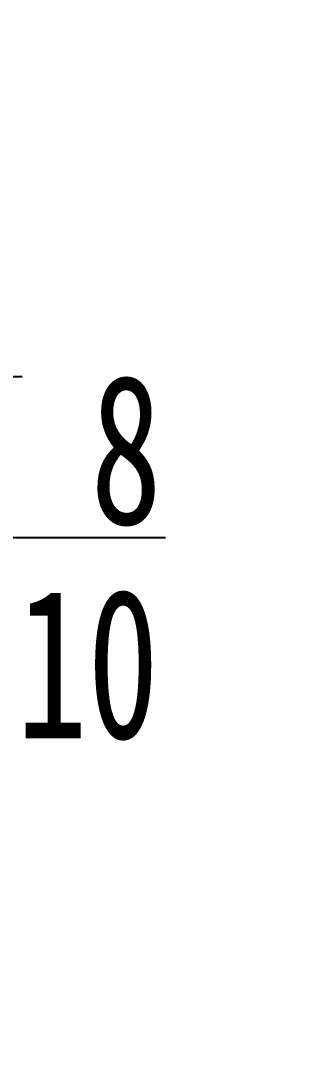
# Model space of a CAD drawing. Extents: x 2 to 292, y 3 to 207.
# Drawn here: x 178.75 to 185.58, y 139.49 to 163.6 of the extents above; entities that cross this region are included whole.
import ezdxf

# ---------------------------------------------------------------- set-up
doc = ezdxf.new("R2010")
doc.units = 0
doc.linetypes.add('SLD-实线', pattern=[0])
doc.layers.add('图框', color=7, linetype='SLD-实线')
doc.styles.add('SLDTEXTSTYLE11', font='TXT', dxfattribs={"width": 0.616667})
doc.styles.add('SLDTEXTSTYLE2', font='TXT', dxfattribs={"width": 0.7})
doc.dimstyles.new('SLDDIMSTYLE5', dxfattribs={"dimtxt": 3.5, "dimasz": 4.08, "dimexe": 0, "dimexo": 0.0625, "dimgap": 0.875, "dimtad": 0, "dimtih": 1, "dimtoh": 1, "dimdec": 6, "dimlfac": 5, "dimrnd": 1e-09, "dimzin": 12, "dimtxsty": 'SLDTEXTSTYLE2', "dimblk1": 'NONE', "dimsah": 1, "dimcen": 0, "dimazin": 3, "dimtfac": 1, "dimtmove": 0, "dimatfit": 3, "dimtolj": 1, "dimtzin": 12})

# ---------------------------------------------------------------- blocks, each defined once
blk = doc.blocks.new('SW_SYMBOL_HOLE_DEPTH')
at = {"layer": '图框', "color": 0}
for p, q in [((0, 875), (800, 875)), ((400, 875), (400, 75)), ((100, 555), (400, 75)), ((700, 555), (400, 75))]:
    blk.add_line(p, q, dxfattribs=at)
blk = doc.blocks.new('_D_24')
at = {"layer": '图框', "color": 5}
for p, q in [((145.954, 163.605), (146.284, 163.033)), ((146.284, 163.033), (152.941, 151.501)), ((152.941, 151.501), (182.135, 151.501))]:
    blk.add_line(p, q, dxfattribs=at)
blk.add_solid([(146.284, 163.033), (147.884, 159.246), (148.764, 159.754)], dxfattribs=at)
at = {"layer": '图框', "color": 5, "xscale": 0.004511737089201878, "yscale": 0.004511737089201878, "zscale": 0.004511737089201878}
for p in [(175.174, 151.324), (168.438, 146.309)]:
    blk.add_blockref('SW_SYMBOL_HOLE_DEPTH', p, dxfattribs=at)
at = {"layer": '图框', "color": 5, "char_height": 3.5, "attachment_point": 1}
for s, insert, style in [('3 x  M4 - 6H', (154.529, 155.315), 'SLDTEXTSTYLE11'), ('8', (180.385, 155.315), 'SLDTEXTSTYLE2'), ('%%c', (155.121, 150.315), 'SLDTEXTSTYLE2'), ('3.30', (160.548, 150.3), 'SLDTEXTSTYLE2'), ('10.10', (173.648, 150.3), 'SLDTEXTSTYLE2')]:
    blk.add_mtext(s, dxfattribs=dict(at, insert=insert, style=style))
blk = doc.blocks.new('_NONE')

msp = doc.modelspace()

# ---------------------------------------------------------------- dimensions: what is measured, and where the dimension line sits
at = {"layer": '图框', "color": 5}
dim = msp.add_diameter_dim_2p(p1=(145.9544, 163.60496976), p2=(146.28436553, 163.03337309), text='3 x  M4 - 6H {\\fGDT;x} 8\\P%%c 3.30 {\\fGDT;x} 10.10\\P', dimstyle='SLDDIMSTYLE5', override={"dimpost": '<>'}, dxfattribs=at)
dim.commit()
dim.dimension.update_dxf_attribs({"geometry": '_D_24', "text_midpoint": (168.33180623, 150.80319609), "dimtype": 163})

doc.saveas('drawing.dxf')
